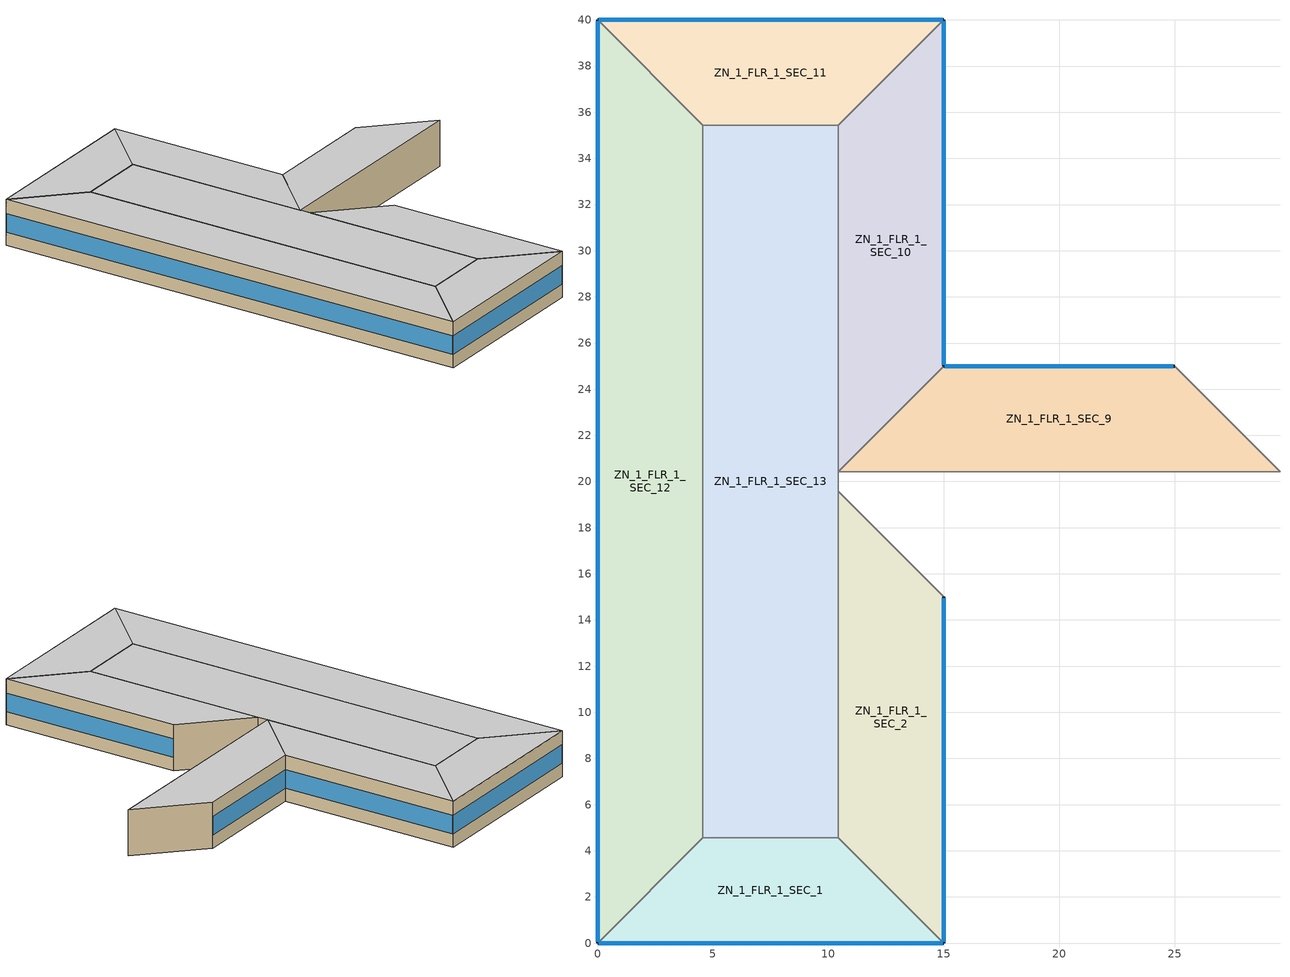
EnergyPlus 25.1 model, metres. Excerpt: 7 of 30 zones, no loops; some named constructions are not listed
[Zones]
ZN_1_FLR_1_SEC_1
 floor ground (ASHRAE 90.1-2004_Sec 5.5-5_Unheated_Ext-slab): 4.57,4.57 10.43,4.57 15,0 0,0 z0
 wall outside (ASHRAE 90.1-2004_Sec 5.5-5_Steel-Framed_Ext-wall): 0,0 15,0 z0:3.8
 wall to ZN_1_FLR_1_SEC_2 (ASHRAE 90.1-2004_Sec 5.5-5_Interior Wall_Int-Wall): 15,0 10.43,4.57 z0:3.8
 wall to ZN_1_FLR_1_SEC_13 (ASHRAE 90.1-2004_Sec 5.5-5_Interior Wall_Int-Wall): 10.43,4.57 4.57,4.57 z0:3.8
 wall to ZN_1_FLR_1_SEC_12 (ASHRAE 90.1-2004_Sec 5.5-5_Interior Wall_Int-Wall): 4.57,4.57 0,0 z0:3.8
 window (ASHRAE 90.1-2004_Sec 5.5-5_0.3_0.4_fixed_south_window): 0.05,0 14.95,0 z1.1:2.63
 ceiling to ZN_1_FLR_2_SEC_1 (INT-FLOOR-UNDERSIDE): 0,0 15,0 10.43,4.57 4.57,4.57 z3.8
ZN_1_FLR_1_SEC_2
 floor ground (ASHRAE 90.1-2004_Sec 5.5-5_Unheated_Ext-slab): 10.43,19.57 15,15 15,0 10.43,4.57 z0
 wall outside (ASHRAE 90.1-2004_Sec 5.5-5_Steel-Framed_Ext-wall): 15,0 15,15 z0:3.8
 wall to ZN_1_FLR_1_SEC_3 (ASHRAE 90.1-2004_Sec 5.5-5_Interior Wall_Int-Wall): 15,15 10.43,19.57 z0:3.8
 wall to ZN_1_FLR_1_SEC_13 (ASHRAE 90.1-2004_Sec 5.5-5_Interior Wall_Int-Wall): 10.43,19.57 10.43,4.57 z0:3.8
 window (ASHRAE 90.1-2004_Sec 5.5-5_0.3_0.4_fixed_east_window): 15,0.05 15,14.95 z1.1:2.63
 ceiling to ZN_1_FLR_2_SEC_2 (INT-FLOOR-UNDERSIDE): 10.43,4.57 15,0 15,15 10.43,19.57 z3.8
ZN_1_FLR_1_SEC_9
 floor ground (ASHRAE 90.1-2004_Sec 5.5-5_Unheated_Ext-slab): 15,25 25,25 29.57,20.43 10.43,20.43 z0
 wall outside (ASHRAE 90.1-2004_Sec 5.5-5_Steel-Framed_Ext-wall): 25,25 15,25 z0:3.8
 wall to ZN_1_FLR_1_SEC_14 (ASHRAE 90.1-2004_Sec 5.5-5_Interior Wall_Int-Wall): 10.43,20.43 29.57,20.43 z0:3.8
 wall to ZN_1_FLR_1_SEC_8 (ASHRAE 90.1-2004_Sec 5.5-5_Interior Wall_Int-Wall): 29.57,20.43 25,25 z0:3.8
 wall to ZN_1_FLR_1_SEC_10 (ASHRAE 90.1-2004_Sec 5.5-5_Interior Wall_Int-Wall): 15,25 10.43,20.43 z0:3.8
 window (ASHRAE 90.1-2004_Sec 5.5-5_0.3_0.4_fixed_north_window): 24.95,25 15.05,25 z1.1:2.64
 ceiling to ZN_1_FLR_2_SEC_9 (INT-FLOOR-UNDERSIDE): 10.43,20.43 29.57,20.43 25,25 15,25 z3.8
ZN_1_FLR_1_SEC_10
 floor ground (ASHRAE 90.1-2004_Sec 5.5-5_Unheated_Ext-slab): 10.43,35.43 15,40 15,25 10.43,20.43 z0
 wall outside (ASHRAE 90.1-2004_Sec 5.5-5_Steel-Framed_Ext-wall): 15,25 15,40 z0:3.8
 wall to ZN_1_FLR_1_SEC_11 (ASHRAE 90.1-2004_Sec 5.5-5_Interior Wall_Int-Wall): 15,40 10.43,35.43 z0:3.8
 wall to ZN_1_FLR_1_SEC_13 (ASHRAE 90.1-2004_Sec 5.5-5_Interior Wall_Int-Wall): 10.43,35.43 10.43,20.43 z0:3.8
 window (ASHRAE 90.1-2004_Sec 5.5-5_0.3_0.4_fixed_east_window): 15,25.05 15,39.95 z1.1:2.63
 ceiling to ZN_1_FLR_2_SEC_10 (INT-FLOOR-UNDERSIDE): 10.43,20.43 15,25 15,40 10.43,35.43 z3.8
ZN_1_FLR_1_SEC_11
 floor ground (ASHRAE 90.1-2004_Sec 5.5-5_Unheated_Ext-slab): 0,40 15,40 10.43,35.43 4.57,35.43 z0
 wall outside (ASHRAE 90.1-2004_Sec 5.5-5_Steel-Framed_Ext-wall): 15,40 0,40 z0:3.8
 wall to ZN_1_FLR_1_SEC_13 (ASHRAE 90.1-2004_Sec 5.5-5_Interior Wall_Int-Wall): 4.57,35.43 10.43,35.43 z0:3.8
 wall to ZN_1_FLR_1_SEC_12 (ASHRAE 90.1-2004_Sec 5.5-5_Interior Wall_Int-Wall): 0,40 4.57,35.43 z0:3.8
 window (ASHRAE 90.1-2004_Sec 5.5-5_0.3_0.4_fixed_north_window): 14.95,40 0.05,40 z1.1:2.63
 ceiling to ZN_1_FLR_2_SEC_11 (INT-FLOOR-UNDERSIDE): 4.57,35.43 10.43,35.43 15,40 0,40 z3.8
ZN_1_FLR_1_SEC_12
 floor ground (ASHRAE 90.1-2004_Sec 5.5-5_Unheated_Ext-slab): 0,40 4.57,35.43 4.57,4.57 0,0 z0
 wall outside (ASHRAE 90.1-2004_Sec 5.5-5_Steel-Framed_Ext-wall): 0,40 0,0 z0:3.8
 wall to ZN_1_FLR_1_SEC_13 (ASHRAE 90.1-2004_Sec 5.5-5_Interior Wall_Int-Wall): 4.57,4.57 4.57,35.43 z0:3.8
 window (ASHRAE 90.1-2004_Sec 5.5-5_0.3_0.4_fixed_west_window): 0,39.95 0,0.05 z1.1:2.62
 ceiling to ZN_1_FLR_2_SEC_12 (INT-FLOOR-UNDERSIDE): 0,0 4.57,4.57 4.57,35.43 0,40 z3.8
ZN_1_FLR_1_SEC_13
 floor ground (ASHRAE 90.1-2004_Sec 5.5-5_Unheated_Ext-slab): 4.57,35.43 10.43,35.43 10.43,4.57 4.57,4.57 z0
 wall to ZN_1_FLR_1_SEC_14 (ASHRAE 90.1-2004_Sec 5.5-5_Interior Wall_Int-Wall): 10.43,19.57 10.43,20.43 z0:3.8
 ceiling to ZN_1_FLR_2_SEC_13 (INT-FLOOR-UNDERSIDE): 4.57,4.57 10.43,4.57 10.43,35.43 4.57,35.43 z3.8
[WindowMaterial:Glazing]
Theoretical Glass [88]: Optical Data Type=SpectralAverage; Thickness {m}=0.003; Solar Transmittance at Normal Incidence=0.4812; Front Side Solar Reflectance at Normal Incidence=0.4688; Back Side Solar Reflectance at Normal Incidence=0.4688; Visible Transmittance at Normal Incidence=0.6206; Front Side Visible Reflectance at Normal Incidence=0.3294; Back Side Visible Reflectance at Normal Incidence=0.3294; Infrared Transmittance at Normal Incidence=0; Front Side Infrared Hemispherical Emissivity=0.93; Back Side Infrared Hemispherical Emissivity=0.93; Conductivity {W/m-K}=0.0295
[Material]
Name | Roughness | Thickness {m} | Conductivity {W/m-K} | Density {kg/m3} | Specific Heat {J/kg-K} | Thermal Absorptance | Solar Absorptance | Visible Absorptance
MAT-CC05 8 HW CONCRETE | Rough | 0.2032 | 1.311 | 2240 | 836.8 | 0.9 | 0.7 | 0.7
Floor Insulation [3] | MediumRough | 0.064 | 0.045 | 265 | 836.8 | 0.9 | 0.7 | 0.7
1/2IN Gypsum Top; 1/2IN Gypsum Bottom | Smooth | 0.0127 | 0.16 | 784.9 | 830 | 0.9 | 0.92 | 0.92
AtticFloor Insulation | MediumRough | 0.2379 | 0.049 | 265 | 836.8 | 0.9 | 0.7 | 0.7
METAL Door Medium 18Ga_1; METAL Door Medium 18Ga_2 | Smooth | 0.0013 | 45.3149 | 7833.03 | 502.08 | 0.8 | 0.5 | 0.5
Std AC02 | MediumSmooth | 0.0127 | 0.057 | 288 | 1339 | 0.9 | 0.7 | 0.2
Std MAT-CC05 4  MW CONCRETE | Rough | 0.1 | 0.858 | 1968 | 836.8 | 0.9 | 0.7 | 0.2
Std PW05 | MediumSmooth | 0.0191 | 0.115 | 545 | 1213 | 0.9 | 0.78 | 0.78
Std Steel_Brown_Regular | Smooth | 0.0015 | 44.9696 | 7689 | 418 | 0.9 | 0.92 | 0.92
[Material:NoMass]
Name | Roughness | Thermal Resistance {m2-K/W} | Thermal Absorptance | Solar Absorptance | Visible Absorptance
CP02 CARPET PAD | VeryRough | 0.2165 | 0.9 | 0.7 | 0.8
AIR | Smooth | 0.2515 | 0.8 | 0.5 | 0.5
Std CP02 CARPET PAD | VeryRough | 0.21648 | 0.9 | 0.7 | 0.8
MAT-AIR-WALL | Rough | 0.207949 | 0.9 | 0.7
Std Opaque Door panel_con; Std Opaque Door panel_semi | MediumRough | 0.12327 | 0.9 | 0.7 | 0.7
Std Overhead Door Panel | MediumRough | 0.255345 | 0.9 | 0.7 | 0.7
[Construction]
INT-FLOOR-UNDERSIDE: Std CP02 CARPET PAD, Std MAT-CC05 4  MW CONCRETE
INT-FLOOR-SLAB: Std MAT-CC05 4  MW CONCRETE
DropCeiling: Std AC02
Sloped_Metal_Roof: Std Steel_Brown_Regular, Std PW05
Gable_Wall: Std PW05
AIR-WALL: MAT-AIR-WALL
Std Swinging Door_con: Std Opaque Door panel_con
Std Swinging Door_semi: Std Opaque Door panel_semi
Std Overhead Door: Std Overhead Door Panel
ASHRAE 90.1-2004_Sec 5.5-5_0_0.02_All Skylights without Curb_Skylight: Theoretical Glass [88]
ASHRAE 90.1-2004_Sec 5.5-5_Mass_ExposedFloor: Floor Insulation [3], MAT-CC05 8 HW CONCRETE, CP02 CARPET PAD
ASHRAE 90.1-2004_Sec 5.5-5_Attic Floor_AtticFloor: 1/2IN Gypsum Top, AtticFloor Insulation, 1/2IN Gypsum Bottom
ASHRAE 90.1-2004_Sec 5.5-5Swinging_door: METAL Door Medium 18Ga_1, AIR, METAL Door Medium 18Ga_2
[UtilityCost:Charge:Block] Source Variable=totalEnergy; Season=Annual; Category Variable=EnergyCharges
Name | Utility Cost Charge Block | Tariff | Block Size Multiplier Value or Variable | Block Size 1 Value or Variable | Block 1 Cost per Unit Value or Variable | Block Size 2 Value or Variable | Block 2 Cost per Unit Value or Variable | Block Size 3 Value or Variable | Block 3 Cost per Unit Value or Variable | Block Size 4 Value or Variable | Block 4 Cost per Unit Value or Variable
 | AnnualDemandBaseCharge | PSI_LLF_LowLoadFactorService | TotalDemand | 190 | 0 | 110 | 0.051773 | remaining | 0.046965
 | AnnualEnergyCharge | PSI_CS_CommercialElectricService |  | 300 | 0.082409 | 700 | 0.072873 | 1500 | 0.061696 | remaining | 0.041179
[UtilityCost:Charge:Simple] Season=Annual
Name | Utility Cost Charge Simple | Tariff | Source Variable | Category Variable | Cost per Unit Value or Variable
 | FuelCostAdjustEnergyCharge | PSI_LLF_LowLoadFactorService | totalEnergy | EnergyCharges | 0.002028
 | QualPollutionControlAdjustEnergyCharge | PSI_LLF_LowLoadFactorService | totalEnergy | EnergyCharges | 0.000536
 | SoxNoxRiderAdjustEnergyCharge | PSI_LLF_LowLoadFactorService | totalEnergy | EnergyCharges | 0.001127
 | DSMRiderAdjustEnergyCharge | PSI_LLF_LowLoadFactorService | totalEnergy | EnergyCharges | -0.00037
 | PurchPowerTrackerAdjustEnergyCharge | PSI_LLF_LowLoadFactorService | totalEnergy | EnergyCharges | -3.1e-05
 | MidwestISOAdjustEnergyCharge | PSI_LLF_LowLoadFactorService | totalEnergy | EnergyCharges | -0.000216
 | CleanCoalRiderEnergyCharge | PSI_LLF_LowLoadFactorService | totalEnergy | EnergyCharges | 0.000833
 | TaxofeightPercent | PSI_LLF_LowLoadFactorService | SubTotal | Taxes | 0.08
 | FuelCostAdjustEnergyCharge | PSI_CS_CommercialElectricService | totalEnergy | EnergyCharges | 0.002028
 | QualPollutionControlAdjustEnergyCharge | PSI_CS_CommercialElectricService | totalEnergy | EnergyCharges | 0.000536
 | SoxNoxRiderAdjustEnergyCharge | PSI_CS_CommercialElectricService | totalEnergy | EnergyCharges | 0.001127
 | DSMRiderAdjustEnergyCharge | PSI_CS_CommercialElectricService | totalEnergy | EnergyCharges | 0.000021
 | PurchPowerTrackerAdjustEnergyCharge | PSI_CS_CommercialElectricService | totalEnergy | EnergyCharges | 0.000034
 | MidwestISOAdjustEnergyCharge | PSI_CS_CommercialElectricService | totalEnergy | EnergyCharges | -0.000203
 | CleanCoalRiderEnergyCharge | PSI_CS_CommercialElectricService | totalEnergy | EnergyCharges | 0.000807
 | TaxofeightPercent | PSI_CS_CommercialElectricService | SubTotal | Taxes | 0.08
 | MonthlyRateGasCharge | IN_EIAMonthlyRateGas | totalEnergy | EnergyCharges | IN_MonthlyGasRates
 | TaxofEightPercent | IN_EIAMonthlyRateGas | SubTotal | Taxes | 0.08
[UtilityCost:Qualify] Variable=TotalDemand; Threshold Value or Variable=75; Season=Annual; Threshold Test=Count
Name | Utility Cost Qualify | Tariff | Qualify Type | Number of Months
 | MinDemand75kw | PSI_LLF_LowLoadFactorService | Minimum | 12
 | MaxDemand75kw | PSI_CS_CommercialElectricService | Maximum | 1
[UtilityCost:Variable]
IN_MonthlyGasRates: Tariff=IN_EIAMonthlyRateGas; Variable Type=Dimensionless; January Value=8.22; February Value=7.51; March Value=8.97; April Value=9.01; May Value=9.16; June Value=10.44; July Value=10.32; August Value=10.13; September Value=9.2; October Value=8.18; November Value=7.83
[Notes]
Building Description
30 zone PSZ
Start SimMetaData
WeatherFileName=USA_IL_Chicago-OHare_TMY2.epw
CodeStandard=ASHRAE 90.1-2004
Std62Version=2004
RoofConstruction=Insulation Entirely Above Deck
ExtWallConstruction=Steel-Framed
End SimMetaData
Start WebInterface Parameters
ANNUAL_AVERAGE_INFILTRATION_RATE=0.5
AREA_PERCENTAGE=5
BACK_FINS_OF=    0.00
BACK_FINS_PF=    0.00
BACK_GLAZING_FRACTION=40
BACK_OVERHANGS_OF=    0.00
BACK_OVERHANGS_PF=    0.00
BUILDING_DESCRIPTION=30 zone PSZ
BUILDING_TYPE=Office/Professional
CITY=CHICAGO-OHARE
CODE_STANDARD=ASHRAE 90.1-2004
CONTROL_TYPE=Stepped
COOLING_COP=3.0
COUNTRY=USA
DAYLIGHTING_ILLUMINANCE_SETPOINT=  398.26
ELECTRICAL_PLUG_INTENSITY=    7.86
EMAIL_ADDRESS=thong@lbl.gov
EXTERIOR_LIGHTING=    0.00
FAN_STATIC_PRESSURE=  497.82
FRONT_FINS_OF=    0.00
FRONT_FINS_PF=    0.00
FRONT_GLAZING_FRACTION=40
FRONT_OVERHANGS_OF=    0.00
FRONT_OVERHANGS_PF=    0.00
FUEL=Natural Gas
GAS_APPLIANCE_INTENSITY=    0.00
GEOMETRY_CONFIGURATION=4
GEOMETRY_PARAMETERS_END_1=   15.00
GEOMETRY_PARAMETERS_END_2=   15.00
GEOMETRY_PARAMETERS_HEIGHT=    3.80
GEOMETRY_PARAMETERS_LENGTH=   40.00
GEOMETRY_PARAMETERS_LENGTH_2=    0.00
GEOMETRY_PARAMETERS_OFFSET_1=   15.00
GEOMETRY_PARAMETERS_OFFSET_2=   15.00
GEOMETRY_PARAMETERS_OFFSET_3=    0.00
GEOMETRY_PARAMETERS_WIDTH=   40.00
GEOMETRY_PARAMETERS_WIDTH_2=   40.00
HEATING_COP=3.0
HEATING_EFFICIENCY=80
HVAC_APPENDIX_G=PSZ-AC (System 3)
HVAC_COOLING=Packaged Unit
HVAC_HEATING=Packaged Unit
HVAC_TYPE=1
INSTALLATION_TYPE=1
INSTALLED_CAPACITY=0.00
INTEGRATION_MODE=Roof only
INVERTER_EFFICIENCY=91
LEFT_FINS_OF=    0.00
LEFT_FINS_PF=    0.00
LEFT_GLAZING_FRACTION=40
LEFT_OVERHANGS_OF=    0.00
LEFT_OVERHANGS_PF=    0.00
LIGHTING_POWER_DENSITY=   10.76
MODEL=full
MOTORIZED_DAMPER=on
NUMBER_OF_FLOORS=2
NUMBER_OF_STEPS=3
OA_VENT_PER_AREA=    0.30
OA_VENT_PER_PERSON=    2.36
PANEL_EFFICIENCY=10.00
